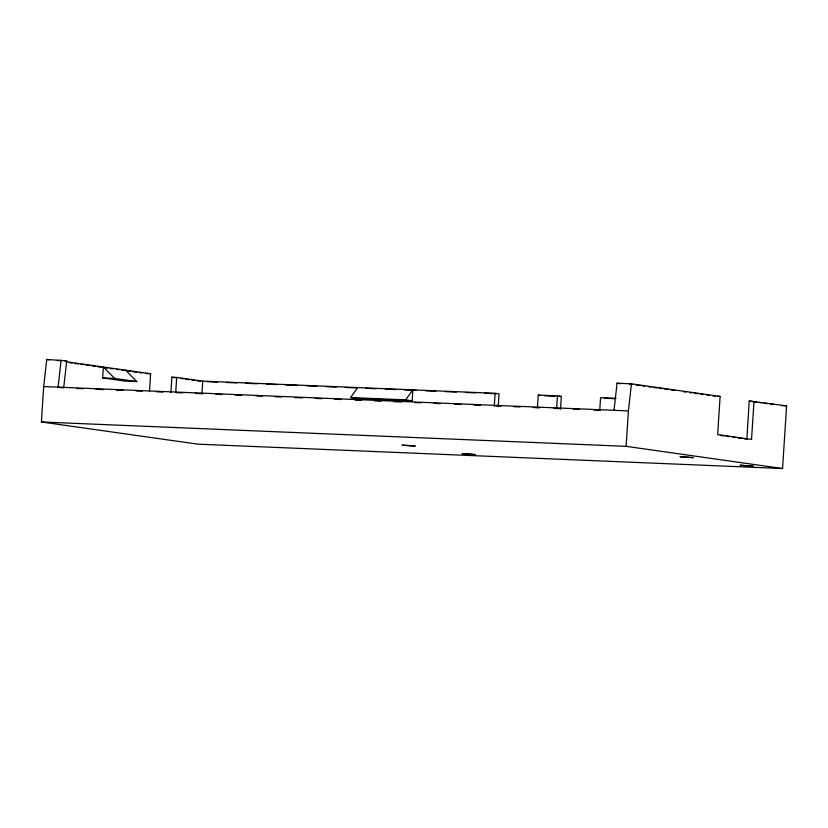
<?xml version="1.0" encoding="UTF-8"?>
<svg xmlns="http://www.w3.org/2000/svg" width="828" height="828" viewBox="0 0 828 828"><rect width="100%" height="100%" fill="white"/><g stroke="black" fill="none" stroke-linecap="round" stroke-linejoin="round"><path stroke-width="1.24" d="M746.835 439.502L749.216 401.021L786.6 405.844L782.543 468.534L197.83 444.16L41.4 421.969L43.687 386.541L46.761 359.466L66.737 360.863L63.673 387.928L58.074 387.142L61.137 360.066M136.796 381.563L124.811 381.066L102.651 377.92L103.355 367.021L114.637 378.417L136.796 381.563L125.514 370.157M149.464 391.675L150.624 373.718L65.898 361.701M170.899 392.607L171.903 377.216L176.695 377.423L202.767 381.118L495.123 393.3L499.036 393.859L498.208 406.579M175.784 391.53L176.695 377.423M201.939 393.797L202.767 381.118M350.544 397.554L357.065 398.485L412.178 400.783L412.882 389.874L405.658 399.852L350.544 397.554L357.768 387.576M494.295 406.02L495.123 393.3M537.434 407.821L538.262 395.101L557.43 395.898L561.343 396.457L560.515 409.177M556.602 408.618L557.43 395.898M599.741 410.419L600.559 397.699L616.011 398.34M782.543 468.534L626.123 446.344L628.411 410.905L631.453 383.83L720.122 396.415L717.648 434.576L751.545 439.378L754.008 401.218M614.034 410.305L617.067 383.24L631.453 383.83M57.153 360.459L60.755 360.615M64.346 360.76L66.737 360.863M629.87 384.327L632.261 384.43M717.721 396.312L720.122 396.415M145.832 373.521L150.624 373.718M207.052 381.687L217.381 382.122M226.427 382.495L236.767 382.929M245.812 383.302L257.436 383.788M266.481 384.161L276.811 384.596M285.857 384.968L297.49 385.455M306.526 385.838L316.865 386.262M325.911 386.645L336.251 387.069M345.286 387.452L356.92 387.939M365.966 388.311L376.295 388.746M385.341 389.119L395.68 389.553M404.716 389.926L416.349 390.412M425.395 390.785L435.725 391.22M444.771 391.592L456.394 392.079M465.439 392.462L475.779 392.886M484.825 393.269L495.154 393.693M544.72 395.763L554.946 396.188M558.786 396.353L561.343 396.457M604.471 398.258L614.78 398.682M781.435 405.627L786.6 405.844M102.651 377.92L114.637 378.417M43.687 386.541L628.411 410.905M76.569 388.467L83.028 388.736M95.924 389.274L103.666 389.605M116.562 390.133L123.01 390.402M135.916 390.94L142.364 391.209M156.554 391.799L163.002 392.068M175.898 392.607L182.346 392.876M195.253 393.414L202.984 393.735M215.891 394.273L222.339 394.542M235.235 395.08L241.683 395.349M255.873 395.939L262.321 396.208M275.227 396.747L281.675 397.016M294.571 397.554L302.313 397.875M315.209 398.413L321.657 398.682M334.564 399.22L341.012 399.489M355.202 400.079L361.65 400.348M374.546 400.887L380.994 401.156M393.9 401.694L401.642 402.015M414.538 402.553L420.986 402.822M433.882 403.36L440.341 403.629M454.52 404.219L460.979 404.488M473.875 405.027L480.323 405.296M494.513 405.886L500.961 406.155M513.867 406.693L520.315 406.962M533.211 407.5L539.659 407.769M553.849 408.359L560.297 408.628M573.204 409.167L579.652 409.436M593.842 410.026L600.29 410.295M41.4 421.969L626.123 446.344M636.007 384.958L639.754 385.496M642.259 385.848L644.753 386.2M648.5 386.738L651.005 387.09M653.499 387.442L657.246 387.97M659.75 388.332L662.245 388.684M664.749 389.036L668.496 389.574M670.99 389.926L674.737 390.454M683.41 391.685L685.874 392.037M689.569 392.555L692.032 392.907M694.495 393.259L698.19 393.786M700.654 394.128L703.096 394.48M706.76 394.997L709.213 395.349M712.877 395.867L715.33 396.208M749.216 401.021L756.699 402.087M759.193 402.439L761.688 402.791M764.182 403.143L767.918 403.671M770.413 404.033L774.159 404.561M617.067 383.24L620.431 383.716M538.262 395.101L540.218 395.38M720.391 435.435L724.158 435.973M726.663 436.325L729.178 436.687M732.946 437.225L735.45 437.577M737.965 437.929L741.733 438.467M744.237 438.819L746.752 439.182M405.658 399.852L412.178 400.783M46.761 359.466L49.297 359.828M69.624 362.716L72.16 363.068M74.696 363.43L78.515 363.968M81.051 364.33L83.587 364.693M86.133 365.055L89.942 365.593M92.477 365.955L95.023 366.318M97.559 366.68L101.378 367.218M105.187 367.756L107.723 368.118M110.269 368.481L112.805 368.833M116.613 369.381L119.16 369.733M121.695 370.095L124.231 370.458M128.05 370.996L130.586 371.358M133.122 371.72L136.941 372.258M139.477 372.621L142.023 372.983M171.903 377.216L176.892 377.93M180.649 378.458L183.143 378.81M185.638 379.172L189.384 379.7M191.889 380.052L194.383 380.414M196.888 380.766L200.635 381.294M462.221 453.661L475.086 454.562L462.221 453.661M402.294 445.154L415.118 446.064L402.294 445.154M680.254 456.735L693.077 457.646L680.254 456.735M740.232 465.243L753.056 466.154L740.232 465.243"/></g></svg>
